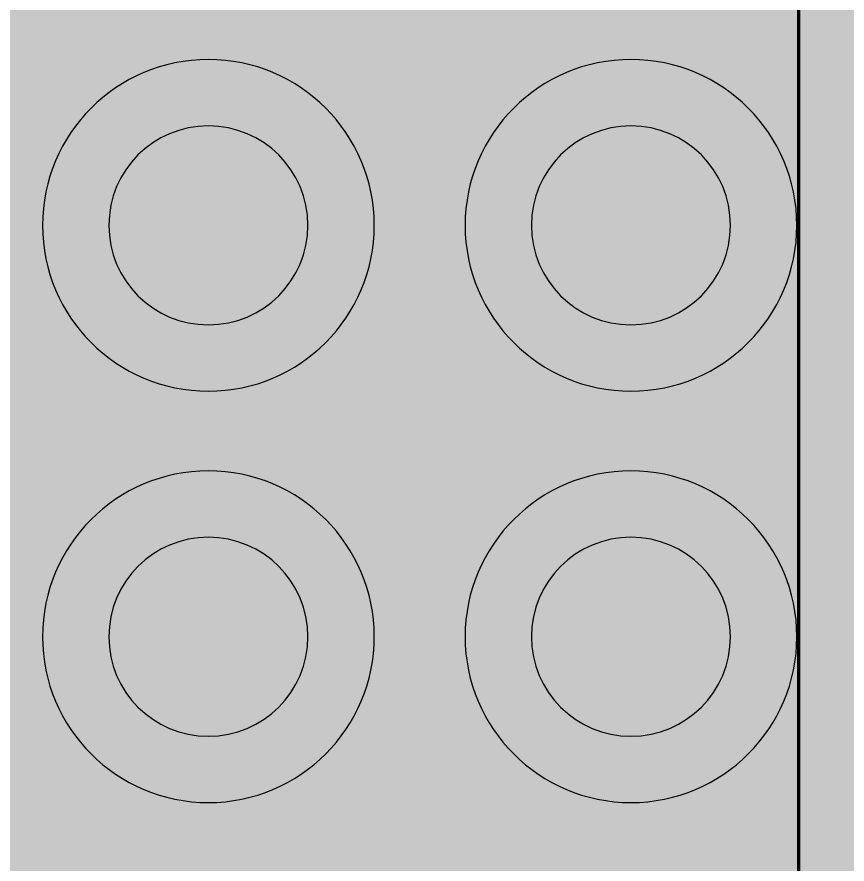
# Model space of a CAD drawing. Header units: millimetres. Extents: x -2 to 135, y -2 to 106.
# Drawn here: x 65.521 to 66.772, y 27.616 to 28.894 of the extents above; entities that cross this region are included whole.
import ezdxf

# ---------------------------------------------------------------- set-up
doc = ezdxf.new("R2010")
doc.units = ezdxf.units.MM
doc.header["$MEASUREMENT"] = 0
for name, color, linetype, true_color in [('Bottom-Layer', 7, 'Continuous', 0x0000ff), ('Hole-Layer', 7, 'Continuous', 0x222222), ('Multi-Layer', 7, 'Continuous', 0xc0c0c0), ('Pin-Soldering-Layer', 7, 'Continuous', 0xcc9999), ('Top-Layer', 7, 'Continuous', 0xff0000), ('Top-Paste-Mask-Layer', 7, 'Continuous', 0x808080), ('Top-Solder-Mask-Layer', 7, 'Continuous', 0x800080)]:
    doc.layers.add(name, color=color, linetype=linetype, true_color=true_color)

msp = doc.modelspace()

# ---------------------------------------------------------------- hatches: boundary and pattern name
at = {"layer": 'Bottom-Layer'}
for points in [[(126.4237, 0.3581), (41.6763, 0.3581), (42.3202, 1.129), (42.8008, 2.011), (43.0992, 2.9701), (43.2041, 3.969), (43.1114, 4.9692), (42.8245, 5.9318), (42.3547, 6.8196), (41.7202, 7.5982), (40.9454, 8.2375), (40.0605, 8.7127), (39.0996, 9.0053), (38.1001, 9.1042), (37.1005, 9.0053), (36.1397, 8.7127), (35.2547, 8.2375), (34.48, 7.5982), (33.8454, 6.8196), (33.3756, 5.9318), (33.0888, 4.9692), (32.996, 3.969), (33.1009, 2.9701), (33.3994, 2.011), (33.8799, 1.129), (34.5239, 0.3581), (0.3581, 0.3581), (0.3581, 99.5421), (34.5239, 99.5421), (33.8799, 98.7712), (33.3994, 97.8892), (33.1009, 96.9301), (32.996, 95.9312), (33.0888, 94.931), (33.3756, 93.9684), (33.8454, 93.0806), (34.48, 92.302), (35.2547, 91.6627), (36.1397, 91.1875), (37.1005, 90.8949), (38.1001, 90.796), (39.0996, 90.8949), (40.0605, 91.1875), (40.9454, 91.6627), (41.7202, 92.302), (42.3547, 93.0806), (42.8245, 93.9684), (43.1114, 94.931), (43.2041, 95.9312), (43.0992, 96.9301), (42.8008, 97.8892), (42.3202, 98.7712), (41.6763, 99.5421), (126.4241, 99.5421), (125.779, 98.7696), (125.2981, 97.8856), (124.9999, 96.9244), (124.8962, 95.9234), (124.9908, 94.9215), (125.2802, 93.9577), (125.7531, 93.0693), (126.3911, 92.291), (127.1694, 91.653), (128.0577, 91.1801), (129.0216, 90.8907), (130.0235, 90.7961), (131.0245, 90.8999), (131.9857, 91.198), (132.8697, 91.679), (133.6421, 92.324), (133.6421, 7.5759), (132.8697, 8.2209), (131.9857, 8.7019), (131.0246, 9.0001), (130.0236, 9.1039), (129.0217, 9.0092), (128.0578, 8.7199), (127.1695, 8.247), (126.3912, 7.6091), (125.7532, 6.8309), (125.2802, 5.9425), (124.9908, 4.9787), (124.8961, 3.9768), (124.9998, 2.9758), (125.2979, 2.0147), (125.7787, 1.1306)], [(66.8728, 30.2535), (66.6459, 30.3945), (66.3805, 30.4246), (66.1278, 30.3381), (65.8093, 30.4282), (65.4908, 30.3381), (65.1723, 30.4282), (64.8539, 30.3381), (64.6011, 30.4246), (64.3357, 30.3945), (64.1088, 30.2535), (63.9642, 30.0289), (63.9298, 29.764), (64.0123, 29.5099), (63.9273, 29.1997), (64.0123, 28.8896), (63.9273, 28.5794), (64.0123, 28.2692), (63.9273, 27.9591), (64.0123, 27.6489), (63.9298, 27.3948), (63.9642, 27.1299), (64.1088, 26.9053), (64.3357, 26.7643), (64.6011, 26.7342), (64.8539, 26.8207), (65.1723, 26.7306), (65.4908, 26.8207), (65.8093, 26.7306), (66.1278, 26.8207), (66.3805, 26.7342), (66.6459, 26.7643), (66.8728, 26.9053), (67.0174, 27.1299), (67.0518, 27.3948), (66.9693, 27.6489), (67.0544, 27.9591), (66.9693, 28.2692), (67.0544, 28.5794), (66.9693, 28.8896), (67.0544, 29.1997), (66.9693, 29.5099), (67.0518, 29.764), (67.0174, 30.0289)]]:
    msp.add_hatch(color=256, dxfattribs=at).paths.add_polyline_path(points)
at = {"layer": 'Pin-Soldering-Layer'}
msp.add_hatch(color=256, dxfattribs=at).paths.add_polyline_path([(66.6991, 30.1241), (66.6991, 26.8241), (64.2991, 26.8241), (64.2991, 30.1241)])
at = {"layer": 'Top-Layer'}
for points in [[(126.4237, 0.3581), (41.6763, 0.3581), (42.3202, 1.129), (42.8008, 2.011), (43.0992, 2.9701), (43.2041, 3.969), (43.1114, 4.9692), (42.8245, 5.9318), (42.3547, 6.8196), (41.7202, 7.5982), (40.9454, 8.2375), (40.0605, 8.7127), (39.0996, 9.0053), (38.1001, 9.1042), (37.1005, 9.0053), (36.1397, 8.7127), (35.2547, 8.2375), (34.48, 7.5982), (33.8454, 6.8196), (33.3756, 5.9318), (33.0888, 4.9692), (32.996, 3.969), (33.1009, 2.9701), (33.3994, 2.011), (33.8799, 1.129), (34.5239, 0.3581), (0.3581, 0.3581), (0.3581, 99.5421), (34.5239, 99.5421), (33.8799, 98.7712), (33.3994, 97.8892), (33.1009, 96.9301), (32.996, 95.9312), (33.0888, 94.931), (33.3756, 93.9684), (33.8454, 93.0806), (34.48, 92.302), (35.2547, 91.6627), (36.1397, 91.1875), (37.1005, 90.8949), (38.1001, 90.796), (39.0996, 90.8949), (40.0605, 91.1875), (40.9454, 91.6627), (41.7202, 92.302), (42.3547, 93.0806), (42.8245, 93.9684), (43.1114, 94.931), (43.2041, 95.9312), (43.0992, 96.9301), (42.8008, 97.8892), (42.3202, 98.7712), (41.6763, 99.5421), (126.4241, 99.5421), (125.779, 98.7696), (125.2981, 97.8856), (124.9999, 96.9244), (124.8962, 95.9234), (124.9908, 94.9215), (125.2802, 93.9577), (125.7531, 93.0693), (126.3911, 92.291), (127.1694, 91.653), (128.0577, 91.1801), (129.0216, 90.8907), (130.0235, 90.7961), (131.0245, 90.8999), (131.9857, 91.198), (132.8697, 91.679), (133.6421, 92.324), (133.6421, 7.5759), (132.8697, 8.2209), (131.9857, 8.7019), (131.0246, 9.0001), (130.0236, 9.1039), (129.0217, 9.0092), (128.0578, 8.7199), (127.1695, 8.247), (126.3912, 7.6091), (125.7532, 6.8309), (125.2802, 5.9425), (124.9908, 4.9787), (124.8961, 3.9768), (124.9998, 2.9758), (125.2979, 2.0147), (125.7787, 1.1306)], [(63.9409, 29.328), (63.9307, 29.2642), (63.9273, 29.1997), (63.9307, 29.1352), (63.9409, 29.0715), (63.9409, 28.7077), (63.9307, 28.6439), (63.9273, 28.5794), (63.9307, 28.5149), (63.9409, 28.4512), (63.9409, 28.0873), (63.9307, 28.0236), (63.9273, 27.9591), (63.9307, 27.8946), (63.9409, 27.8308), (63.9409, 27.467), (63.9307, 27.4032), (63.9273, 27.3388), (63.9307, 27.2743), (63.9409, 27.2105), (63.9409, 26.8241), (63.9889, 26.645), (64.12, 26.5139), (64.2991, 26.4659), (66.6991, 26.4659), (66.8781, 26.5139), (67.0092, 26.645), (67.0572, 26.8241), (67.0572, 30.1241), (67.0092, 30.3031), (66.8781, 30.4342), (66.6991, 30.4822), (64.2991, 30.4822), (64.12, 30.4342), (63.9889, 30.3031), (63.9409, 30.1241), (63.9409, 29.9483), (63.9307, 29.8845), (63.9273, 29.8201), (63.9307, 29.7556), (63.9409, 29.6918)], [(64.2991, 30.1241), (66.6991, 30.1241), (66.6991, 26.8241), (64.2991, 26.8241)]]:
    msp.add_hatch(color=256, dxfattribs=at).paths.add_polyline_path(points)
at = {"layer": 'Top-Paste-Mask-Layer'}
msp.add_hatch(color=256, dxfattribs=at).paths.add_polyline_path([(64.2991, 30.1241), (66.6991, 30.1241), (66.6991, 26.8241), (64.2991, 26.8241)])
at = {"layer": 'Top-Solder-Mask-Layer'}
msp.add_hatch(color=256, dxfattribs=at).paths.add_polyline_path([(64.2483, 30.1749), (66.7499, 30.1749), (66.7499, 26.7733), (64.2483, 26.7733)])

# ---------------------------------------------------------------- linework, layer by layer
at = {"layer": 'Hole-Layer'}
for points in [[(65.6593, 28.5794, 1), (65.9593, 28.5794), (65.9593, 28.5794, 1), (65.6593, 28.5794)], [(66.2962, 28.5794, 1), (66.5962, 28.5794), (66.5962, 28.5794, 1), (66.2962, 28.5794)], [(65.6593, 27.9591, 1), (65.9593, 27.9591), (65.9593, 27.9591, 1), (65.6593, 27.9591)], [(66.2962, 27.9591, 1), (66.5962, 27.9591), (66.5962, 27.9591, 1), (66.2962, 27.9591)]]:
    msp.add_lwpolyline(points, format="xyb", dxfattribs=at)
at = {"layer": 'Multi-Layer'}
for points in [[(65.5593, 28.5794, 1), (66.0593, 28.5794), (66.0593, 28.5794, 1), (65.5593, 28.5794)], [(66.1962, 28.5794, 1), (66.6962, 28.5794), (66.6962, 28.5794, 1), (66.1962, 28.5794)], [(65.5593, 27.9591, 1), (66.0593, 27.9591), (66.0593, 27.9591, 1), (65.5593, 27.9591)], [(66.1962, 27.9591, 1), (66.6962, 27.9591), (66.6962, 27.9591, 1), (66.1962, 27.9591)]]:
    msp.add_lwpolyline(points, format="xyb", dxfattribs=at)
at = {"layer": 'Pin-Soldering-Layer', "const_width": 0.00508}
msp.add_lwpolyline([(66.6991, 30.1241), (66.6991, 26.8241), (64.2991, 26.8241), (64.2991, 30.1241)], close=True, dxfattribs=at)

doc.saveas('drawing.dxf')
